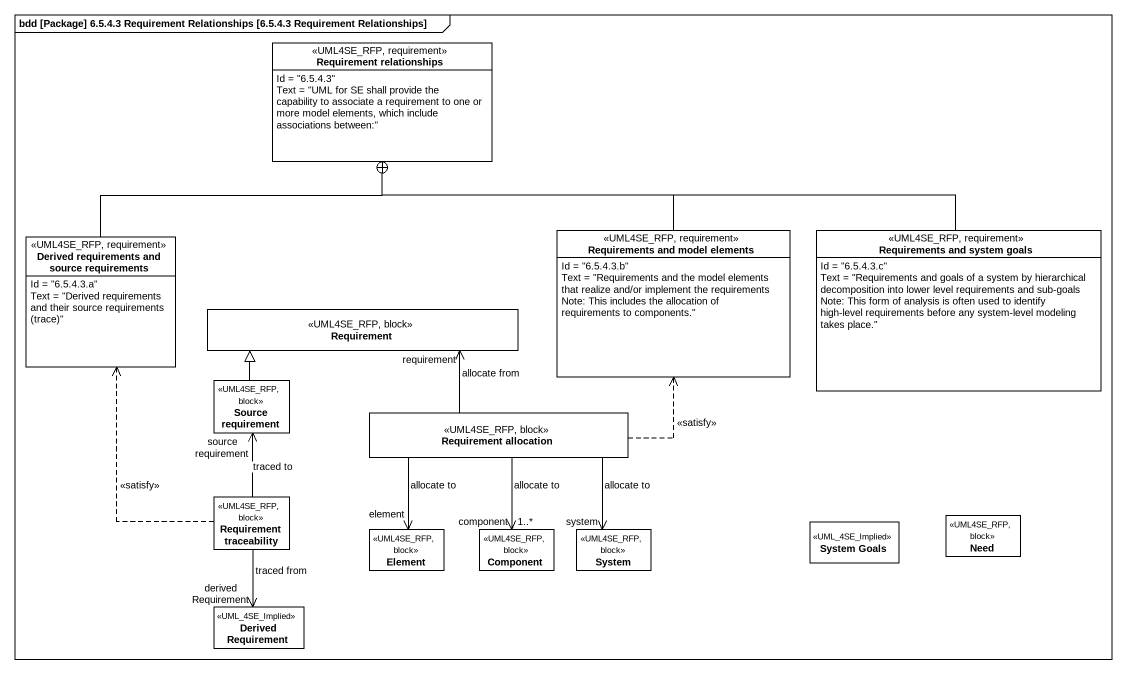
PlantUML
@startuml
mainframe bdd [Package] 6.5.4.3 Requirement Relationships [6.5.4.3 Requirement Relationships]
hide circle
hide empty members
class "Requirement relationships" as Requirement_relationships <<UML4SE_RFP, requirement>> {
  Id = "6.5.4.3"
  Text = "UML for SE shall provide the capability to associate a requirement to one or more model elements, which include associations between:"
}
class "Derived requirements and source requirements" as Derived_requirements_and <<UML4SE_RFP, requirement>> {
  Id = "6.5.4.3.a"
  {field} Text = "Derived requirements and their source requirements (trace)"
}
class "Requirements and model elements" as Requirements_and_model <<UML4SE_RFP, requirement>> {
  Id = "6.5.4.3.b"
  Text = "Requirements and the model elements that realize and/or implement the requirements Note: This includes the allocation of requirements to components."
}
class "Requirements and system goals" as Requirements_and_system <<UML4SE_RFP, requirement>> {
  Id = "6.5.4.3.c"
  Text = "Requirements and goals of a system by hierarchical decomposition into lower level requirements and sub-goals Note: This form of analysis is often used to identify high-level requirements before any system-level modeling takes place."
}
class Requirement <<UML4SE_RFP, block>>
class "Source requirement" as Source_requirement <<UML4SE_RFP, block>>
class "Requirement allocation" as Requirement_allocation <<UML4SE_RFP, block>>
class "Requirement traceability" as Requirement_traceability <<UML4SE_RFP, block>>
class Element <<UML4SE_RFP, block>>
class "Component" as Component_ <<UML4SE_RFP, block>>
class System <<UML4SE_RFP, block>>
class "System Goals" as System_Goals <<UML_4SE_Implied>>
class Need <<UML4SE_RFP, block>>
class "Derived Requirement" as Derived_Requirement <<UML_4SE_Implied>>
Derived_requirements_and -up-+ Requirement_relationships
Requirements_and_model -up-+ Requirement_relationships
Requirements_and_system -left-+ Requirement_relationships
Source_requirement -up-|> Requirement
Requirement_allocation .up.> Requirements_and_model : <<satisfy>>
Requirement_allocation -up-> "requirement" Requirement : allocate from
Requirement_allocation --> "element" Element : allocate to
Requirement_allocation --> "component\n1..*" Component_ : allocate to
Requirement_allocation --> "system" System : allocate to
Requirement_traceability .up.> Derived_requirements_and : <<satisfy>>
Requirement_traceability -up-> "source requirement" Source_requirement : traced to
Requirement_traceability --> "derived Requirement" Derived_Requirement : traced from
@enduml
